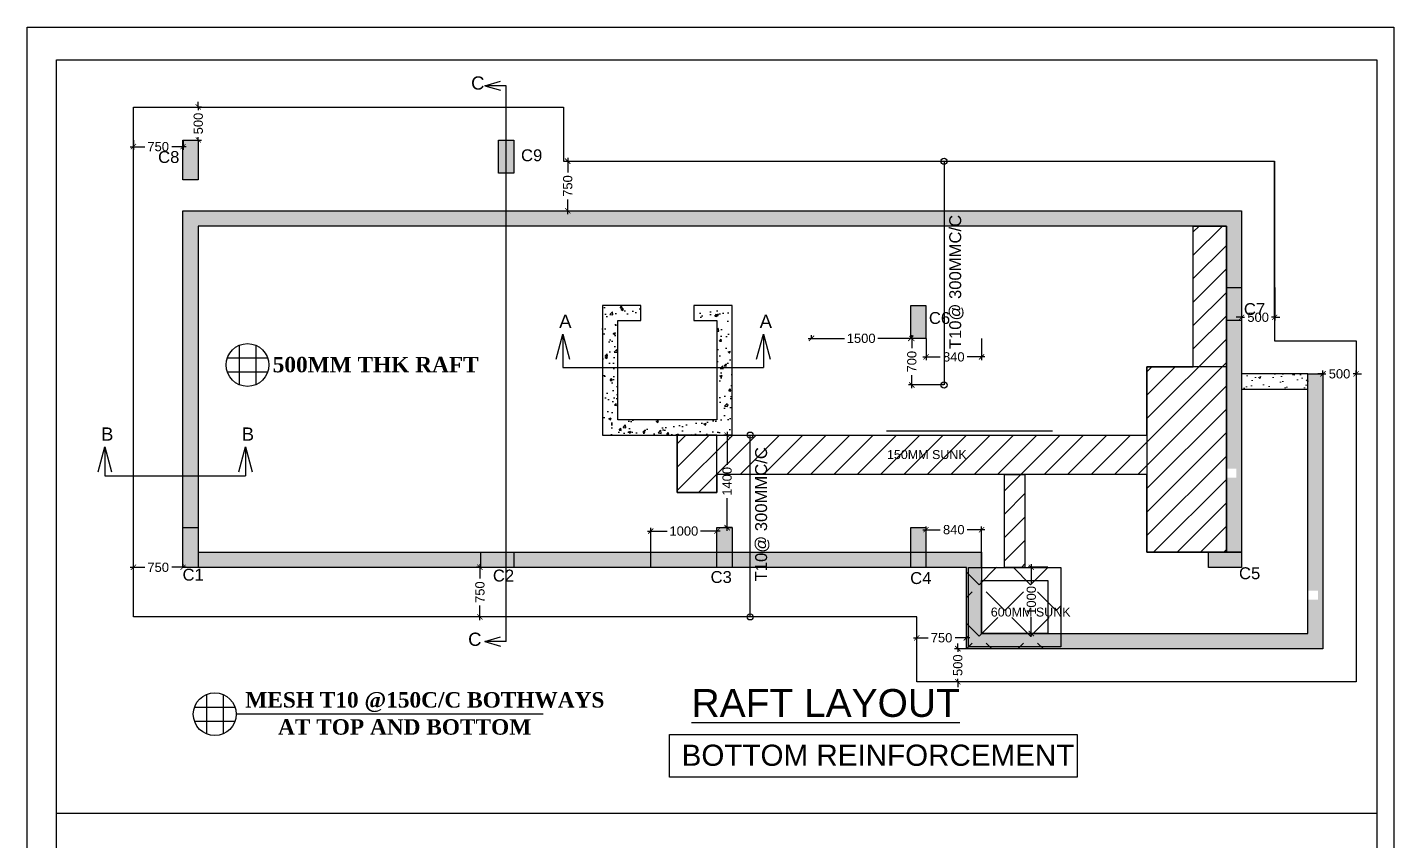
# Model space of a CAD drawing. Header units: millimetres. Extents: x 660818 to 959388, y -495289 to 50450.
# Drawn here: x 709583 to 730235, y -136356 to -124059 of the extents above; entities that cross this region are included whole.
import ezdxf
from ezdxf.enums import TextEntityAlignment as Align

# ---------------------------------------------------------------- set-up
doc = ezdxf.new("R2010")
doc.units = ezdxf.units.MM
doc.header["$LTSCALE"] = 0.01
doc.header["$MEASUREMENT"] = 0
doc.header["$PDMODE"] = 35
for name, color, linetype in [('1', 7, 'Continuous'), ('COL NO.', 7, 'Continuous'), ('Column Nos', 7, 'Continuous'), ('gully tap manhol', 6, 'Continuous'), ('Labels', 4, 'Continuous'), ('RAFT', 1, 'Continuous'), ('RCC BEAMS', 150, 'Continuous'), ('RCC COLUMN', 5, 'Continuous'), ('SAFELayer', 7, 'Continuous'), ('Text', 7, 'Continuous')]:
    doc.layers.add(name, color=color, linetype=linetype)
doc.layers.add('elevation', color=123, linetype='Continuous', lineweight=15)
doc.layers.add('M_AnnoDim', color=1, linetype='Continuous', lineweight=9)
doc.styles.add('SC-BBS2', font='SansSerif')
doc.styles.add('SC-FTG1', font='SansSerif')
doc.styles.get("Standard").update_dxf_attribs({"font": 'arial.ttf'})
doc.styles.add('style1', font='timesbd.ttf', dxfattribs={"height": 200})
doc.dimstyles.new('masonry dim', dxfattribs={"dimtxt": 140, "dimasz": 80, "dimexe": 50, "dimexo": 0, "dimgap": 50, "dimtad": 0, "dimdec": 0, "dimrnd": 5, "dimzin": 0, "dimdsep": 46, "dimtxsty": 'Standard', "dimblk": 'ARCHTICK', "dimcen": 0.09, "dimdle": 50, "dimadec": 0, "dimazin": 0, "dimtfac": 1, "dimtdec": 0, "dimtmove": 0, "dimatfit": 3, "dimfxl": 1, "dimtolj": 1, "dimtzin": 0, "dimarcsym": 0})

# ---------------------------------------------------------------- blocks, each defined once
blk = doc.blocks.new('_ArchTick')
at = {"color": 0, "linetype": 'ByBlock', "const_width": 0.15}
blk.add_lwpolyline([(-0.5, -0.5), (0.5, 0.5)], dxfattribs=at)
blk = doc.blocks.new('*D943')
at = {"layer": 'Defpoints', "color": 0, "ltscale": 0.5, "transparency": 16777216}
for p in [(727936, -127993), (728436, -127993), (728436, -128443)]:
    blk.add_point(p, dxfattribs=at)
at = {"layer": 'RAFT', "color": 0, "lineweight": -2, "ltscale": 0.5, "transparency": 16777216}
for p, q in [((727936, -127993), (727936, -128493)), ((728436, -127993), (728436, -128493)), ((727936, -128443), (727856, -128443)), ((727936, -128443), (727981, -128443)), ((728436, -128443), (728390, -128443)), ((728436, -128443), (728516, -128443))]:
    blk.add_line(p, q, dxfattribs=at)
at = {"layer": 'RAFT', "color": 0, "lineweight": -2, "ltscale": 0.5, "transparency": 16777216, "xscale": 80, "yscale": 80, "zscale": 80}
blk.add_blockref('_ArchTick', (727936, -128443), dxfattribs=at)
at = {"layer": 'RAFT', "color": 0, "lineweight": -2, "ltscale": 0.5, "transparency": 16777216, "xscale": 80, "yscale": 80, "zscale": 80, "rotation": 180}
blk.add_blockref('_ArchTick', (728436, -128443), dxfattribs=at)
at = {"layer": 'RAFT', "color": 0, "ltscale": 0.5, "transparency": 16777216, "insert": (728186, -128443), "char_height": 140, "attachment_point": 5}
blk.add_mtext('\\A1;500', dxfattribs=at)
blk = doc.blocks.new('RW')
at = {"layer": 'elevation', "ltscale": 0.5}
h = blk.add_hatch(dxfattribs=at)
h.set_pattern_fill('AR-CONC', color=256, scale=50)
h.set_pattern_definition([(50, (-1004532.12, 240269.23), (358.63009, -31.37607), [37.5, -412.5]), (355, (-1004532.12, 240269.23), (-69.37567, 376.09607), [30, -330]), (100.451444, (-1004502.23, 240266.62), (289.25442, 344.72), [31.8701, -350.57106]), (46.1842, (-1004532.1, 240369.23), (533.62067, -82.75964), [56.25, -618.75]), (96.635635, (-1004487.65, 240362.34), (467.33097, 487.0593), [47.80517, -525.85688]), (351.184164, (-1004532.1, 240369.23), (467.33097, 487.0593), [45, -495]), (21, (-1004482.12, 240344.23), (298.45353, -201.309445), [37.5, -412.5]), (326, (-1004482.12, 240344.23), (121.65767, 362.57502), [30, -330]), (71.451445, (-1004457.25, 240327.46), (420.11119, 161.26558), [31.8701, -350.57106]), (37.5, (-1004532.12, 240269.23), (6.079928, 166.446927), [0, -326, 0, -335, 0, -331.25]), (7.5, (-1004532.12, 240269.23), (131.53477, 197.205856), [0, -191, 0, -318.5, 0, -126.25]), (327.5, (-1004643.62, 240269.23), (266.911218, -11.277436), [0, -125, 0, -390, 0, -517.5]), (317.5, (-1004693.62, 240269.23), (291.593085, 50.05249), [0, -162.5, 0, -259, 0, -367.5])])
h.paths.add_polyline_path([(0, 4155), (-230, 4155), (-230, 3925), (-230, 879), (-76, 879), (-76, 742), (-230, 742), (-230, 230), (-5160, 230), (-5160, 1460), (-17000, 1460), (-17000, 6390), (-1460, 6390), (-1460, 2722), (-1310, 2722), (-1310, 2584), (-1460, 2584), (-1460, 1460), (-1230, 1460), (-1230, 6620), (-17230, 6620), (-17230, 1230), (-5390, 1230), (-5390, 0), (0, 0)])
h = blk.add_hatch(dxfattribs=at)
h.set_pattern_fill('AR-CONC', color=256, scale=50)
h.set_pattern_definition([(50, (-1004532.12, 240269.23), (358.63009, -31.37607), [37.5, -412.5]), (355, (-1004532.12, 240269.23), (-69.37567, 376.09607), [30, -330]), (100.451444, (-1004502.23, 240266.62), (289.25442, 344.72), [31.8701, -350.57106]), (46.1842, (-1004532.1, 240369.23), (533.62067, -82.75964), [56.25, -618.75]), (96.635635, (-1004487.65, 240362.34), (467.33097, 487.0593), [47.80517, -525.85688]), (351.184164, (-1004532.1, 240369.23), (467.33097, 487.0593), [45, -495]), (21, (-1004482.12, 240344.23), (298.45353, -201.309445), [37.5, -412.5]), (326, (-1004482.12, 240344.23), (121.65767, 362.57502), [30, -330]), (71.451445, (-1004457.25, 240327.46), (420.11119, 161.26558), [31.8701, -350.57106]), (37.5, (-1004532.12, 240269.23), (6.079928, 166.446927), [0, -326, 0, -335, 0, -331.25]), (7.5, (-1004532.12, 240269.23), (131.53477, 197.205856), [0, -191, 0, -318.5, 0, -126.25]), (327.5, (-1004643.62, 240269.23), (266.911218, -11.277436), [0, -125, 0, -390, 0, -517.5]), (317.5, (-1004693.62, 240269.23), (291.593085, 50.05249), [0, -162.5, 0, -259, 0, -367.5])])
h.paths.add_polyline_path([(-230, 4155), (-1230, 4155), (-1230, 3925), (-230, 3925)])
at = {"layer": 'RCC BEAMS', "ltscale": 0.5}
for p, q in [((-1230, 4155), (-1230, 3925)), ((-230, 3925), (-230, 4155))]:
    blk.add_line(p, q, dxfattribs=at)
at = {"layer": 'RCC BEAMS', "ltscale": 200}
for points in [[(-230, 4155), (0, 4155), (0, 0), (-5390, 0), (-5390, 1230), (-17230, 1230), (-17230, 6620), (-1230, 6620), (-1230, 1460)], [(-1230, 1460), (-1460, 1460), (-1460, 6390), (-17000, 6390), (-17000, 1460), (-5160, 1460), (-5160, 230), (-230, 230), (-230, 3925)]]:
    blk.add_lwpolyline(points, dxfattribs=at)
at = {"layer": 'RCC BEAMS', "ltscale": 0.5}
blk.add_lwpolyline([(-230, 4155), (-1230, 4155), (-1230, 3925), (-230, 3925)], close=True, dxfattribs=at)
blk = doc.blocks.new('*D944')
at = {"layer": 'Defpoints', "color": 0, "ltscale": 0.5, "transparency": 16777216}
for p in [(723776, -133453), (723647, -133953), (723776, -133953)]:
    blk.add_point(p, dxfattribs=at)
at = {"layer": 'RAFT', "color": 0, "lineweight": -2, "ltscale": 0.5, "transparency": 16777216}
for p, q in [((723647, -133453), (723647, -133373)), ((723776, -133453), (723597, -133453)), ((723647, -133453), (723647, -133499)), ((723776, -133953), (723597, -133953)), ((723647, -133953), (723647, -133908)), ((723647, -133953), (723647, -134033))]:
    blk.add_line(p, q, dxfattribs=at)
at = {"layer": 'RAFT', "color": 0, "lineweight": -2, "ltscale": 0.5, "transparency": 16777216, "xscale": 80, "yscale": 80, "zscale": 80}
for p, rotation in [((723647, -133453), 270), ((723647, -133953), 90)]:
    blk.add_blockref('_ArchTick', p, dxfattribs=dict(at, rotation=rotation))
at = {"layer": 'RAFT', "color": 0, "ltscale": 0.5, "transparency": 16777216, "insert": (723647, -133703), "char_height": 140, "attachment_point": 5, "rotation": 90}
blk.add_mtext('\\A1;500', dxfattribs=at)
blk = doc.blocks.new('*D945')
at = {"layer": 'Defpoints', "color": 0, "ltscale": 0.5, "transparency": 16777216}
for p in [(711186, -125763), (711936, -125763), (711186, -125863)]:
    blk.add_point(p, dxfattribs=at)
at = {"layer": 'RAFT', "color": 0, "lineweight": -2, "ltscale": 0.5, "transparency": 16777216}
for p, q in [((711186, -125763), (711186, -125913)), ((711936, -125763), (711936, -125913)), ((711136, -125863), (711357, -125863)), ((711986, -125863), (711765, -125863))]:
    blk.add_line(p, q, dxfattribs=at)
at = {"layer": 'RAFT', "color": 0, "lineweight": -2, "ltscale": 0.5, "transparency": 16777216, "xscale": 80, "yscale": 80, "zscale": 80, "rotation": 180}
blk.add_blockref('_ArchTick', (711186, -125863), dxfattribs=at)
at = {"layer": 'RAFT', "color": 0, "lineweight": -2, "ltscale": 0.5, "transparency": 16777216, "xscale": 80, "yscale": 80, "zscale": 80}
blk.add_blockref('_ArchTick', (711936, -125863), dxfattribs=at)
at = {"layer": 'RAFT', "color": 0, "ltscale": 0.5, "transparency": 16777216, "insert": (711561, -125863), "char_height": 140, "attachment_point": 5}
blk.add_mtext('\\A1;750', dxfattribs=at)
blk = doc.blocks.new('*D946')
at = {"layer": 'Defpoints', "color": 0, "ltscale": 0.5, "transparency": 16777216}
for p in [(717736, -126083), (717736, -126833), (717751, -126833)]:
    blk.add_point(p, dxfattribs=at)
at = {"layer": 'RAFT', "color": 0, "lineweight": -2, "ltscale": 0.5, "transparency": 16777216}
for p, q in [((717736, -126083), (717801, -126083)), ((717751, -126033), (717751, -126254)), ((717751, -126883), (717751, -126662)), ((717736, -126833), (717801, -126833))]:
    blk.add_line(p, q, dxfattribs=at)
at = {"layer": 'RAFT', "color": 0, "lineweight": -2, "ltscale": 0.5, "transparency": 16777216, "xscale": 80, "yscale": 80, "zscale": 80}
for p, rotation in [((717751, -126083), 90), ((717751, -126833), 270)]:
    blk.add_blockref('_ArchTick', p, dxfattribs=dict(at, rotation=rotation))
at = {"layer": 'RAFT', "color": 0, "ltscale": 0.5, "transparency": 16777216, "insert": (717751, -126458), "char_height": 140, "attachment_point": 5, "rotation": 90}
blk.add_mtext('\\A1;750', dxfattribs=at)
blk = doc.blocks.new('*D947')
at = {"layer": 'Defpoints', "color": 0, "ltscale": 0.5, "transparency": 16777216}
for p in [(716436, -132223), (716424, -132973), (716436, -132973)]:
    blk.add_point(p, dxfattribs=at)
at = {"layer": 'RAFT', "color": 0, "lineweight": -2, "ltscale": 0.5, "transparency": 16777216}
for p, q in [((716436, -132223), (716374, -132223)), ((716424, -132173), (716424, -132394)), ((716436, -132973), (716374, -132973)), ((716424, -133023), (716424, -132802))]:
    blk.add_line(p, q, dxfattribs=at)
at = {"layer": 'RAFT', "color": 0, "lineweight": -2, "ltscale": 0.5, "transparency": 16777216, "xscale": 80, "yscale": 80, "zscale": 80}
for p, rotation in [((716424, -132223), 90), ((716424, -132973), 270)]:
    blk.add_blockref('_ArchTick', p, dxfattribs=dict(at, rotation=rotation))
at = {"layer": 'RAFT', "color": 0, "ltscale": 0.5, "transparency": 16777216, "insert": (716424, -132598), "char_height": 140, "attachment_point": 5, "rotation": 90}
blk.add_mtext('\\A1;750', dxfattribs=at)
blk = doc.blocks.new('*D948')
at = {"layer": 'Defpoints', "color": 0, "ltscale": 0.5, "transparency": 16777216}
for p in [(711186, -132223), (711186, -132223), (711936, -132223)]:
    blk.add_point(p, dxfattribs=at)
at = {"layer": 'RAFT', "color": 0, "lineweight": -2, "ltscale": 0.5, "transparency": 16777216}
for p, q in [((711136, -132223), (711357, -132223)), ((711186, -132223), (711186, -132173)), ((711986, -132223), (711765, -132223)), ((711936, -132223), (711936, -132173))]:
    blk.add_line(p, q, dxfattribs=at)
at = {"layer": 'RAFT', "color": 0, "lineweight": -2, "ltscale": 0.5, "transparency": 16777216, "xscale": 80, "yscale": 80, "zscale": 80, "rotation": 180}
blk.add_blockref('_ArchTick', (711186, -132223), dxfattribs=at)
at = {"layer": 'RAFT', "color": 0, "lineweight": -2, "ltscale": 0.5, "transparency": 16777216, "xscale": 80, "yscale": 80, "zscale": 80}
blk.add_blockref('_ArchTick', (711936, -132223), dxfattribs=at)
at = {"layer": 'RAFT', "color": 0, "ltscale": 0.5, "transparency": 16777216, "insert": (711561, -132223), "char_height": 140, "attachment_point": 5}
blk.add_mtext('\\A1;750', dxfattribs=at)
blk = doc.blocks.new('*D985')
at = {"layer": 'Defpoints', "color": 0, "ltscale": 0.5, "transparency": 16777216}
for p in [(729166, -129298), (729666, -129298), (729666, -129298)]:
    blk.add_point(p, dxfattribs=at)
at = {"layer": 'RAFT', "color": 0, "lineweight": -2, "ltscale": 0.5, "transparency": 16777216}
for p, q in [((729166, -129298), (729166, -129248)), ((729666, -129298), (729666, -129248)), ((729166, -129298), (729086, -129298)), ((729166, -129298), (729211, -129298)), ((729666, -129298), (729620, -129298)), ((729666, -129298), (729746, -129298))]:
    blk.add_line(p, q, dxfattribs=at)
at = {"layer": 'RAFT', "color": 0, "lineweight": -2, "ltscale": 0.5, "transparency": 16777216, "xscale": 80, "yscale": 80, "zscale": 80}
blk.add_blockref('_ArchTick', (729166, -129298), dxfattribs=at)
at = {"layer": 'RAFT', "color": 0, "lineweight": -2, "ltscale": 0.5, "transparency": 16777216, "xscale": 80, "yscale": 80, "zscale": 80, "rotation": 180}
blk.add_blockref('_ArchTick', (729666, -129298), dxfattribs=at)
at = {"layer": 'RAFT', "color": 0, "ltscale": 0.5, "transparency": 16777216, "insert": (729416, -129298), "char_height": 140, "attachment_point": 5}
blk.add_mtext('\\A1;500', dxfattribs=at)
blk = doc.blocks.new('*D949')
at = {"layer": 'Defpoints', "color": 0, "ltscale": 0.5, "transparency": 16777216}
for p in [(723026, -133339), (723776, -133289), (723776, -133339)]:
    blk.add_point(p, dxfattribs=at)
at = {"layer": 'RAFT', "color": 0, "lineweight": -2, "ltscale": 0.5, "transparency": 16777216}
for p, q in [((722976, -133289), (723197, -133289)), ((723026, -133339), (723026, -133239)), ((723826, -133289), (723605, -133289)), ((723776, -133339), (723776, -133239))]:
    blk.add_line(p, q, dxfattribs=at)
at = {"layer": 'RAFT', "color": 0, "lineweight": -2, "ltscale": 0.5, "transparency": 16777216, "xscale": 80, "yscale": 80, "zscale": 80, "rotation": 180}
blk.add_blockref('_ArchTick', (723026, -133289), dxfattribs=at)
at = {"layer": 'RAFT', "color": 0, "lineweight": -2, "ltscale": 0.5, "transparency": 16777216, "xscale": 80, "yscale": 80, "zscale": 80}
blk.add_blockref('_ArchTick', (723776, -133289), dxfattribs=at)
at = {"layer": 'RAFT', "color": 0, "ltscale": 0.5, "transparency": 16777216, "insert": (723401, -133289), "char_height": 140, "attachment_point": 5}
blk.add_mtext('\\A1;750', dxfattribs=at)
blk = doc.blocks.new('C(230X500)')
at = {"layer": 'RCC COLUMN', "ltscale": 200}
h = blk.add_hatch(color=256, dxfattribs=at)
h.dxf.hatch_style = 1
h.paths.add_polyline_path([(0, 0), (230, 0), (230, -500), (0, -500)])
blk.add_lwpolyline([(0, 0), (230, 0), (230, -500), (0, -500)], close=True, dxfattribs=at)
blk = doc.blocks.new('C(230X600)')
at = {"layer": 'elevation', "ltscale": 0.5}
h = blk.add_hatch(color=1, dxfattribs=at)
h.dxf.hatch_style = 1
h.paths.add_polyline_path([(230, 600), (0, 600), (0, 0), (230, 0)])
at = {"layer": 'RCC COLUMN', "color": 1, "ltscale": 0.5}
blk.add_lwpolyline([(0, 600), (230, 600), (230, 0), (0, 0), (0, 600)], dxfattribs=at)
blk = doc.blocks.new('RAFT COL')
at = {"layer": 'RCC COLUMN'}
h = blk.add_hatch(dxfattribs=at)
h.set_pattern_fill('AR-CONC', color=256, scale=50)
h.set_pattern_definition([(50, (-1031792.15, 272751.1), (358.63009, -31.37607), [37.5, -412.5]), (355, (-1031792.15, 272751.1), (-69.37567, 376.09607), [30, -330]), (100.451444, (-1031762.26, 272748.47), (289.25442, 344.72), [31.8701, -350.57106]), (46.1842, (-1031792.15, 272851.1), (533.62067, -82.75964), [56.25, -618.75]), (96.635635, (-1031747.7, 272844.2), (467.33097, 487.0593), [47.80517, -525.85688]), (351.184164, (-1031792.15, 272851.1), (467.33097, 487.0593), [45, -495]), (21, (-1031742.15, 272826.1), (298.45353, -201.309445), [37.5, -412.5]), (326, (-1031742.15, 272826.1), (121.65767, 362.57502), [30, -330]), (71.451445, (-1031717.28, 272809.3), (420.11119, 161.26558), [31.8701, -350.57106]), (37.5, (-1031792.15, 272751.09), (6.079928, 166.446927), [0, -326, 0, -335, 0, -331.25]), (7.5, (-1031792.15, 272751.09), (131.53477, 197.205856), [0, -191, 0, -318.5, 0, -126.25]), (327.5, (-1031903.65, 272751.09), (266.911218, -11.277436), [0, -125, 0, -390, 0, -517.5]), (317.5, (-1031953.65, 272751.09), (291.593085, 50.05249), [0, -162.5, 0, -259, 0, -367.5])])
h.paths.add_polyline_path([(-8280, 3730), (-7930, 3730), (-7930, 2230), (-9430, 2230), (-9430, 3730), (-9080, 3730), (-9080, 3960), (-9660, 3960), (-9660, 2000), (-7700, 2000), (-7700, 3960), (-8280, 3960)])
blk.add_lwpolyline([(-9080, 3730), (-9080, 3960), (-9660, 3960), (-9660, 2000), (-7700, 2000), (-7700, 3960), (-8280, 3960), (-8280, 3730), (-7930, 3730), (-7930, 2230), (-9430, 2230), (-9430, 3730), (-9080, 3730)], dxfattribs=at)
for name, p in [('C(230X600)', (-16000, 5860)), ('C(230X500)', (-11230, 6460)), ('C(230X500)', (-230, 4230)), ('C(230X500)', (-5000, 3960)), ('C(230X600)', (-16000, 0)), ('C(230X600)', (-7930, 0)), ('C(230X600)', (-5000, 0))]:
    blk.add_blockref(name, p, dxfattribs=at)
at = {"layer": 'RCC COLUMN', "rotation": 90}
for p in [(-11500, 0), (-500, 0)]:
    blk.add_blockref('C(230X500)', p, dxfattribs=at)
at = {"layer": 'COL NO.', "ltscale": 0.5, "char_height": 180, "attachment_point": 1}
for s, insert in [('\\pxt17;C8', (-16376, 6294)), ('\\pxt17;C9', (-10891, 6320)), ('\\pxt17;C7', (35, 3995)), ('\\pxt17;C6', (-4726, 3860)), ('\\pxt17;C5', (-39, 1)), ('\\pxt17;C1', (-16007, -21)), ('\\pxt17;C2', (-11316, -34)), ('\\pxt17;C3', (-8026, -56)), ('\\pxt17;C4', (-5009, -72))]:
    blk.add_mtext_dynamic_manual_height_columns(s, width=396.79, gutter_width=1, heights=[-186], dxfattribs=dict(at, insert=insert))
blk = doc.blocks.new('*D991')
at = {"layer": 'Defpoints', "color": 0, "ltscale": 0.5, "transparency": 16777216}
for p in [(723166, -128763), (722952, -129466), (723438, -129466)]:
    blk.add_point(p, dxfattribs=at)
at = {"layer": 'RAFT', "color": 0, "lineweight": -2, "ltscale": 0.5, "transparency": 16777216}
for p, q in [((723166, -128763), (722902, -128763)), ((722952, -128713), (722952, -128911)), ((723438, -129466), (722902, -129466)), ((722952, -129516), (722952, -129318))]:
    blk.add_line(p, q, dxfattribs=at)
at = {"layer": 'RAFT', "color": 0, "lineweight": -2, "ltscale": 0.5, "transparency": 16777216, "xscale": 80, "yscale": 80, "zscale": 80}
for p, rotation in [((722952, -128763), 90), ((722952, -129466), 270)]:
    blk.add_blockref('_ArchTick', p, dxfattribs=dict(at, rotation=rotation))
at = {"layer": 'RAFT', "color": 0, "ltscale": 0.5, "transparency": 16777216, "insert": (722952, -129114), "char_height": 140, "attachment_point": 5, "rotation": 90}
blk.add_mtext('\\A1;700', dxfattribs=at)
blk = doc.blocks.new('*D992')
at = {"layer": 'Defpoints', "color": 0, "ltscale": 0.5, "transparency": 16777216}
for p in [(720160, -130223), (720236, -130223), (720236, -131623)]:
    blk.add_point(p, dxfattribs=at)
at = {"layer": 'RAFT', "color": 0, "lineweight": -2, "ltscale": 0.5, "transparency": 16777216}
for p, q in [((720236, -130223), (720110, -130223)), ((720160, -130173), (720160, -130671)), ((720160, -131673), (720160, -131175)), ((720236, -131623), (720110, -131623))]:
    blk.add_line(p, q, dxfattribs=at)
at = {"layer": 'RAFT', "color": 0, "lineweight": -2, "ltscale": 0.5, "transparency": 16777216, "xscale": 80, "yscale": 80, "zscale": 80}
for p, rotation in [((720160, -130223), 90), ((720160, -131623), 270)]:
    blk.add_blockref('_ArchTick', p, dxfattribs=dict(at, rotation=rotation))
at = {"layer": 'RAFT', "color": 0, "ltscale": 0.5, "transparency": 16777216, "insert": (720160, -130923), "char_height": 140, "attachment_point": 5, "rotation": 90}
blk.add_mtext('\\A1;1400', dxfattribs=at)
blk = doc.blocks.new('*D981')
at = {"layer": 'Defpoints', "color": 0, "ltscale": 0.5, "transparency": 16777216}
for p in [(712166, -125263), (712167, -125263), (712166, -125763)]:
    blk.add_point(p, dxfattribs=at)
at = {"layer": 'RAFT', "color": 0, "lineweight": -2, "ltscale": 0.5, "transparency": 16777216}
for p, q in [((712166, -125263), (712217, -125263)), ((712167, -125263), (712167, -125183)), ((712167, -125263), (712167, -125309)), ((712166, -125763), (712217, -125763)), ((712167, -125763), (712167, -125718)), ((712167, -125763), (712167, -125843))]:
    blk.add_line(p, q, dxfattribs=at)
at = {"layer": 'RAFT', "color": 0, "lineweight": -2, "ltscale": 0.5, "transparency": 16777216, "xscale": 80, "yscale": 80, "zscale": 80}
for p, rotation in [((712167, -125263), 270), ((712167, -125763), 90)]:
    blk.add_blockref('_ArchTick', p, dxfattribs=dict(at, rotation=rotation))
at = {"layer": 'RAFT', "color": 0, "ltscale": 0.5, "transparency": 16777216, "insert": (712167, -125513), "char_height": 140, "attachment_point": 5, "rotation": 90}
blk.add_mtext('\\A1;500', dxfattribs=at)
blk = doc.blocks.new('*D993')
at = {"layer": 'Defpoints', "color": 0, "ltscale": 0.5, "transparency": 16777216}
for p in [(719006, -131675), (719006, -132223), (720006, -132223)]:
    blk.add_point(p, dxfattribs=at)
at = {"layer": 'RAFT', "color": 0, "lineweight": -2, "ltscale": 0.5, "transparency": 16777216}
for p, q in [((718956, -131675), (719254, -131675)), ((719006, -132223), (719006, -131625)), ((720056, -131675), (719758, -131675)), ((720006, -132223), (720006, -131625))]:
    blk.add_line(p, q, dxfattribs=at)
at = {"layer": 'RAFT', "color": 0, "lineweight": -2, "ltscale": 0.5, "transparency": 16777216, "xscale": 80, "yscale": 80, "zscale": 80, "rotation": 180}
blk.add_blockref('_ArchTick', (719006, -131675), dxfattribs=at)
at = {"layer": 'RAFT', "color": 0, "lineweight": -2, "ltscale": 0.5, "transparency": 16777216, "xscale": 80, "yscale": 80, "zscale": 80}
blk.add_blockref('_ArchTick', (720006, -131675), dxfattribs=at)
at = {"layer": 'RAFT', "color": 0, "ltscale": 0.5, "transparency": 16777216, "insert": (719506, -131675), "char_height": 140, "attachment_point": 5}
blk.add_mtext('\\A1;1000', dxfattribs=at)
blk = doc.blocks.new('*D994')
at = {"layer": 'Defpoints', "color": 0, "ltscale": 0.5, "transparency": 16777216}
for p in [(724006, -131654), (723166, -132223), (724006, -132223)]:
    blk.add_point(p, dxfattribs=at)
at = {"layer": 'RAFT', "color": 0, "lineweight": -2, "ltscale": 0.5, "transparency": 16777216}
for p, q in [((723116, -131654), (723381, -131654)), ((723166, -132223), (723166, -131604)), ((724056, -131654), (723790, -131654)), ((724006, -132223), (724006, -131604))]:
    blk.add_line(p, q, dxfattribs=at)
at = {"layer": 'RAFT', "color": 0, "lineweight": -2, "ltscale": 0.5, "transparency": 16777216, "xscale": 80, "yscale": 80, "zscale": 80, "rotation": 180}
blk.add_blockref('_ArchTick', (723166, -131654), dxfattribs=at)
at = {"layer": 'RAFT', "color": 0, "lineweight": -2, "ltscale": 0.5, "transparency": 16777216, "xscale": 80, "yscale": 80, "zscale": 80}
blk.add_blockref('_ArchTick', (724006, -131654), dxfattribs=at)
at = {"layer": 'RAFT', "color": 0, "ltscale": 0.5, "transparency": 16777216, "insert": (723586, -131654), "char_height": 140, "attachment_point": 5}
blk.add_mtext('\\A1;840', dxfattribs=at)
blk = doc.blocks.new('*D982')
at = {"layer": 'Defpoints', "color": 0, "ltscale": 0.5, "transparency": 16777216}
for p in [(723166, -128763), (724006, -128763), (724006, -129042)]:
    blk.add_point(p, dxfattribs=at)
at = {"layer": 'RAFT', "color": 0, "lineweight": -2, "ltscale": 0.5, "transparency": 16777216}
for p, q in [((723166, -128763), (723166, -129092)), ((724006, -128763), (724006, -129092)), ((723116, -129042), (723381, -129042)), ((724056, -129042), (723790, -129042))]:
    blk.add_line(p, q, dxfattribs=at)
at = {"layer": 'RAFT', "color": 0, "lineweight": -2, "ltscale": 0.5, "transparency": 16777216, "xscale": 80, "yscale": 80, "zscale": 80, "rotation": 180}
blk.add_blockref('_ArchTick', (723166, -129042), dxfattribs=at)
at = {"layer": 'RAFT', "color": 0, "lineweight": -2, "ltscale": 0.5, "transparency": 16777216, "xscale": 80, "yscale": 80, "zscale": 80}
blk.add_blockref('_ArchTick', (724006, -129042), dxfattribs=at)
at = {"layer": 'RAFT', "color": 0, "ltscale": 0.5, "transparency": 16777216, "insert": (723586, -129042), "char_height": 140, "attachment_point": 5}
blk.add_mtext('\\A1;840', dxfattribs=at)
blk = doc.blocks.new('*D983')
at = {"layer": 'Defpoints', "color": 0, "ltscale": 0.5, "transparency": 16777216}
for p in [(721436, -128761), (721436, -128763), (722936, -128763)]:
    blk.add_point(p, dxfattribs=at)
at = {"layer": 'RAFT', "color": 0, "lineweight": -2, "ltscale": 0.5, "transparency": 16777216}
for p, q in [((721386, -128761), (721934, -128761)), ((721436, -128763), (721436, -128711)), ((722986, -128761), (722438, -128761)), ((722936, -128763), (722936, -128711))]:
    blk.add_line(p, q, dxfattribs=at)
at = {"layer": 'RAFT', "color": 0, "lineweight": -2, "ltscale": 0.5, "transparency": 16777216, "xscale": 80, "yscale": 80, "zscale": 80, "rotation": 180}
blk.add_blockref('_ArchTick', (721436, -128761), dxfattribs=at)
at = {"layer": 'RAFT', "color": 0, "lineweight": -2, "ltscale": 0.5, "transparency": 16777216, "xscale": 80, "yscale": 80, "zscale": 80}
blk.add_blockref('_ArchTick', (722936, -128761), dxfattribs=at)
at = {"layer": 'RAFT', "color": 0, "ltscale": 0.5, "transparency": 16777216, "insert": (722186, -128761), "char_height": 140, "attachment_point": 5}
blk.add_mtext('\\A1;1500', dxfattribs=at)
blk = doc.blocks.new('*D965')
at = {"layer": 'Defpoints', "color": 0, "ltscale": 0.5, "transparency": 16777216}
for p in [(724758, -132223), (725006, -132223), (725006, -133223)]:
    blk.add_point(p, dxfattribs=at)
at = {"layer": 'RAFT', "color": 0, "lineweight": -2, "ltscale": 0.5, "transparency": 16777216}
for p, q in [((725006, -132223), (724708, -132223)), ((724758, -132173), (724758, -132471)), ((724758, -133273), (724758, -132975)), ((725006, -133223), (724708, -133223))]:
    blk.add_line(p, q, dxfattribs=at)
at = {"layer": 'RAFT', "color": 0, "lineweight": -2, "ltscale": 0.5, "transparency": 16777216, "xscale": 80, "yscale": 80, "zscale": 80}
for p, rotation in [((724758, -132223), 90), ((724758, -133223), 270)]:
    blk.add_blockref('_ArchTick', p, dxfattribs=dict(at, rotation=rotation))
at = {"layer": 'RAFT', "color": 0, "ltscale": 0.5, "transparency": 16777216, "insert": (724758, -132723), "char_height": 140, "attachment_point": 5, "rotation": 90}
blk.add_mtext('\\A1;1000', dxfattribs=at)

msp = doc.modelspace()

# ---------------------------------------------------------------- hatches: boundary and pattern name
at = {"layer": 'elevation', "ltscale": 0.5}
h = msp.add_hatch(dxfattribs=at)
h.set_pattern_fill('ANSI31', color=3, scale=2000)
h.set_pattern_definition([(45, (-294676.26, 203308.45), (-176.776695, 176.776695), [])])
h.paths.add_polyline_path([(727705.876, -127063.242), (727205.876, -127063.242), (727205.876, -129193.242), (726505.876, -129193.242), (726505.876, -130223.242), (719405.876, -130223.242), (719405.876, -131093.242), (720005.876, -131093.242), (720005.876, -130817.683), (724352.171, -130817.683), (724352.171, -132223.242), (724662.171, -132223.242), (724662.171, -130817.683), (726505.876, -130817.683), (726505.876, -131993.242), (727705.876, -131993.242)])
at = {"layer": 'gully tap manhol'}
h = msp.add_hatch(dxfattribs=at)
h.set_pattern_fill('ANGLE', color=256, scale=2000, angle=45)
h.set_pattern_definition([(45, (-1733934.75, 56522.63), (-388.90873, 388.90873), [400, -150]), (135, (-1733934.75, 56522.63), (-388.90873, -388.90873), [400, -150])])
h.paths.add_polyline_path([(723775.876, -132222.349), (725205.876, -132222.349), (725205.876, -133452.349), (723775.876, -133452.349)])

# ---------------------------------------------------------------- linework, layer by layer
at = {"color": 3}
for points in [[(727705.876, -129193.242), (727205.876, -129193.242), (727205.876, -127063.242), (727705.876, -127063.242)], [(727705.876, -129193.242), (726505.876, -129193.242), (726505.876, -131993.242), (727705.876, -131993.242)], [(719405.876, -131093.242), (720005.876, -131093.242), (720005.876, -130223.242), (719405.876, -130223.242)], [(720005.876, -130223.242), (726505.876, -130223.242), (726505.876, -130817.683), (720005.876, -130817.683)], [(724352.171, -130817.683), (724662.171, -130817.683), (724662.171, -132223.242), (724352.171, -132223.242)]]:
    msp.add_lwpolyline(points, close=True, dxfattribs=at)
at = {"layer": '1', "ltscale": 200}
for p, q in [((712605.434, -129055.928), (713215.273, -129055.928)), ((712783.806, -128866.156), (712783.806, -129461.477)), ((713037.716, -128866.504), (713037.716, -129461.129)), ((712604.515, -129269.072), (713216.192, -129269.072)), ((722570.991, -130161.323), (725075.603, -130161.323)), ((712288.958, -134146.127), (712288.958, -134741.447)), ((712542.868, -134146.475), (712542.868, -134741.099)), ((712110.586, -134335.899), (712720.426, -134335.899)), ((712738.93, -134440.253), (717378.428, -134440.253)), ((712109.667, -134549.042), (712721.345, -134549.042))]:
    msp.add_line(p, q, dxfattribs=at)
msp.add_lwpolyline([(719289.333, -134750.935), (725448.937, -134750.935), (725448.937, -135397.753), (719289.333, -135397.753)], close=True, dxfattribs=at)
for centre in [(712910.353, -129163.817), (712415.506, -134443.787)]:
    msp.add_circle(centre, 323.444, dxfattribs=at)
at = {"layer": 'gully tap manhol'}
msp.add_lwpolyline([(723805.876, -132223.242), (725205.876, -132223.242), (725205.876, -133423.242), (723805.876, -133423.242)], close=True, dxfattribs=at)
msp.add_lwpolyline([(724005.876, -132423.242), (725005.876, -132423.242), (725005.876, -133223.242), (724005.876, -133223.242), (724005.876, -132423.242)], dxfattribs=at)
at = {"layer": 'RAFT', "ltscale": 0.5}
for p, q in [((716497.29, -124941.758), (716732.597, -124872.846)), ((716820.876, -124941.758), (716497.29, -124941.758)), ((716497.29, -124941.758), (716732.597, -125010.67)), ((716820.876, -133344.545), (716820.876, -124941.758)), ((711935.876, -126833.242), (727935.876, -126833.242)), ((717677.646, -128697.21), (717677.646, -129203.291)), ((720707.872, -128697.21), (720707.872, -129203.291)), ((717677.646, -129203.291), (720707.872, -129203.291)), ((720235.876, -130223.242), (720676.418, -130223.242)), ((720676.418, -130223.242), (722166.209, -130223.242)), ((710754.086, -130401.845), (710754.086, -130839.071)), ((712879.797, -130401.845), (712879.797, -130839.071)), ((710754.086, -130839.071), (712879.797, -130839.071)), ((716497.29, -133344.545), (716732.597, -133275.633)), ((716820.876, -133344.545), (716497.29, -133344.545)), ((716497.29, -133344.545), (716732.597, -133413.457)), ((729981.393, -135945.694), (710024.911, -135945.694))]:
    msp.add_line(p, q, dxfattribs=at)
for points in [[(709582.983, -124058.512), (730234.608, -124058.512), (730234.608, -154624.752), (709582.983, -154624.752)], [(710024.911, -124549.771), (729981.393, -124549.771), (729981.393, -154263.245), (710024.911, -154263.245)], [(728435.876, -128798.242), (729665.876, -128798.242), (729665.876, -133953.242), (723025.876, -133953.242), (723025.876, -132973.242), (711185.876, -132973.242), (711185.876, -125263.242), (717685.876, -125263.242), (717685.876, -126083.242), (728435.876, -126083.242)]]:
    msp.add_lwpolyline(points, close=True, dxfattribs=at)
for points in [[(720005.876, -130817.683), (720005.876, -131093.242), (719405.876, -131093.242), (719405.876, -130223.242), (726505.876, -130223.242), (726505.876, -129193.242), (727205.876, -129193.242), (727205.876, -127063.242), (727705.876, -127063.242), (727705.876, -131993.242), (726505.876, -131993.242), (726505.876, -130817.683), (724662.171, -130817.683), (724662.171, -132223.242), (724352.171, -132223.242), (724352.171, -130817.683), (720005.876, -130817.683)], [(717575.217, -129075.309), (717677.646, -128697.21), (717780.075, -129075.309)], [(720605.443, -129075.309), (720707.872, -128697.21), (720810.301, -129075.309)], [(710651.658, -130779.944), (710754.086, -130401.845), (710856.515, -130779.944)], [(712777.368, -130779.944), (712879.797, -130401.845), (712982.226, -130779.944)]]:
    msp.add_lwpolyline(points, dxfattribs=at)
at = {"layer": 'RAFT', "color": 6, "ltscale": 0.5}
for centre in [(723438.489, -126083.242), (723438.489, -129465.742), (720508.489, -130223.242), (720508.489, -132973.242)]:
    msp.add_circle(centre, 45.951, dxfattribs=at)
at = {"layer": 'SAFELayer', "color": 5, "true_color": 0x0000ff}
for p, q in [((723438.489, -126083.242), (723438.489, -129465.742)), ((720508.489, -131923.242), (720508.489, -130223.242)), ((720508.489, -132973.242), (720508.489, -131923.242))]:
    msp.add_line(p, q, dxfattribs=at)
at = {"layer": 'SAFELayer', "color": 8, "true_color": 0x807f7f}
for p, q in [((728435.876, -126948.242), (728435.876, -126098.242)), ((728435.876, -128443.242), (728435.876, -126948.242))]:
    msp.add_line(p, q, dxfattribs=at)

# ---------------------------------------------------------------- block references
at = {"layer": 'M_AnnoDim'}
msp.add_blockref('RW', (729165.876, -133453.242), dxfattribs=at)
at = {"layer": 'RAFT'}
msp.add_blockref('RAFT COL', (727935.876, -132223.242), dxfattribs=at)

# ---------------------------------------------------------------- texts
msp.add_text('BOTTOM REINFORCEMENT', height=320).set_placement((719472.892, -135223.885))
at = {"layer": 'Column Nos', "style": 'SC-BBS2'}
for s, p in [('C', (716290.449, -124800.325)), ('A', (717621.601, -128403.312)), ('A', (720651.827, -128403.312)), ('B', (710698.042, -130107.947)), ('B', (712823.752, -130107.947)), ('C', (716245.747, -133210.238))]:
    msp.add_text(s, height=200, dxfattribs=at).set_placement(p, align=Align.TOP_LEFT)
at = {"layer": 'Labels', "color": 2, "style": 'SC-FTG1'}
msp.add_text('%%URAFT LAYOUT', height=421.2, dxfattribs=at).set_placement((719622.671, -134484.466))
at = {"layer": 'SAFELayer', "color": 255}
for p in [(723697.44, -127909.522), (720763.623, -131420.61)]:
    msp.add_text('T10@ 300MMC/C', height=180, rotation=90, dxfattribs=at).set_placement(p, align=Align.CENTER)
at = {"layer": 'Text', "color": 7, "lineweight": 25, "style": 'style1'}
for s, p in [('500MM THK RAFT', (713292.13, -129274.382)), ('MESH T10 @150C/C BOTHWAYS', (712877.735, -134343.471)), ('AT TOP AND BOTTOM', (713371.444, -134752.874))]:
    msp.add_text(s, height=233.28, dxfattribs=at).set_placement(p)
at = {"layer": 'Text', "color": 7}
for s, p in [('150MM SUNK', (722576.092, -130586.016)), ('600MM SUNK', (724145.389, -132966.63))]:
    msp.add_text(s, height=135, dxfattribs=at).set_placement(p)

# ---------------------------------------------------------------- dimensions: what is measured, and where the dimension line sits
at = {"layer": 'RAFT', "ltscale": 0.5}
for base, p1, p2, picture, middle in [((712166.637, -125263.242), (712165.876, -125763.242), (712165.876, -125263.242), '*D981', (712166.637, -125513.242)), ((717751.116, -126833.242), (717735.876, -126083.242), (717735.876, -126833.242), '*D946', (717751.116, -126458.242)), ((722952.365172747, -129465.742025119), (723165.875811704, -128763.242025119), (723438.489174733, -129465.742025119), '*D991', (722952.365172747, -129114.492025119)), ((720160.366, -130223.242), (720235.876, -131623.242), (720235.876, -130223.242), '*D992', (720160.366, -130923.242)), ((716424.153, -132973.242), (716435.876, -132223.242), (716435.876, -132973.242), '*D947', (716424.153, -132598.242)), ((724758.093, -132223.242), (725005.876, -133223.242), (725005.876, -132223.242), '*D965', (724758.093, -132723.242)), ((723646.785, -133953.242), (723775.876, -133453.242), (723775.876, -133953.242), '*D944', (723646.785, -133703.242))]:
    dim = msp.add_linear_dim(base=base, p1=p1, p2=p2, angle=90, dimstyle='masonry dim', dxfattribs=at)
    dim.commit()
    dim.dimension.update_dxf_attribs({"geometry": picture, "text_midpoint": middle})
for base, p1, p2, picture, middle in [((711185.876, -125862.699), (711935.876, -125763.242), (711185.876, -125763.242), '*D945', (711560.876, -125862.699)), ((728435.876, -128443.242), (727935.876, -127993.242), (728435.876, -127993.242), '*D943', (728185.876, -128443.242)), ((721435.876, -128760.594), (722935.876, -128763.242), (721435.876, -128763.242), '*D983', (722185.876, -128760.594)), ((724005.876, -129041.792), (723165.876, -128763.242), (724005.876, -128763.242), '*D982', (723585.876, -129041.792)), ((729665.876, -129298.242), (729165.876, -129298.242), (729665.876, -129298.242), '*D985', (729415.876, -129298.242)), ((719005.876, -131674.762), (720005.876, -132223.242), (719005.876, -132223.242), '*D993', (719505.876, -131674.762)), ((724005.876, -131653.831), (723165.876, -132223.242), (724005.876, -132223.242), '*D994', (723585.876, -131653.831)), ((711185.876, -132223.242), (711935.876, -132223.242), (711185.876, -132223.242), '*D948', (711560.876, -132223.242)), ((723775.876, -133289.365), (723025.876, -133339.256), (723775.876, -133339.256), '*D949', (723400.876, -133289.365))]:
    dim = msp.add_linear_dim(base=base, p1=p1, p2=p2, dimstyle='masonry dim', dxfattribs=at)
    dim.commit()
    dim.dimension.update_dxf_attribs({"geometry": picture, "text_midpoint": middle})

doc.saveas('drawing.dxf')
